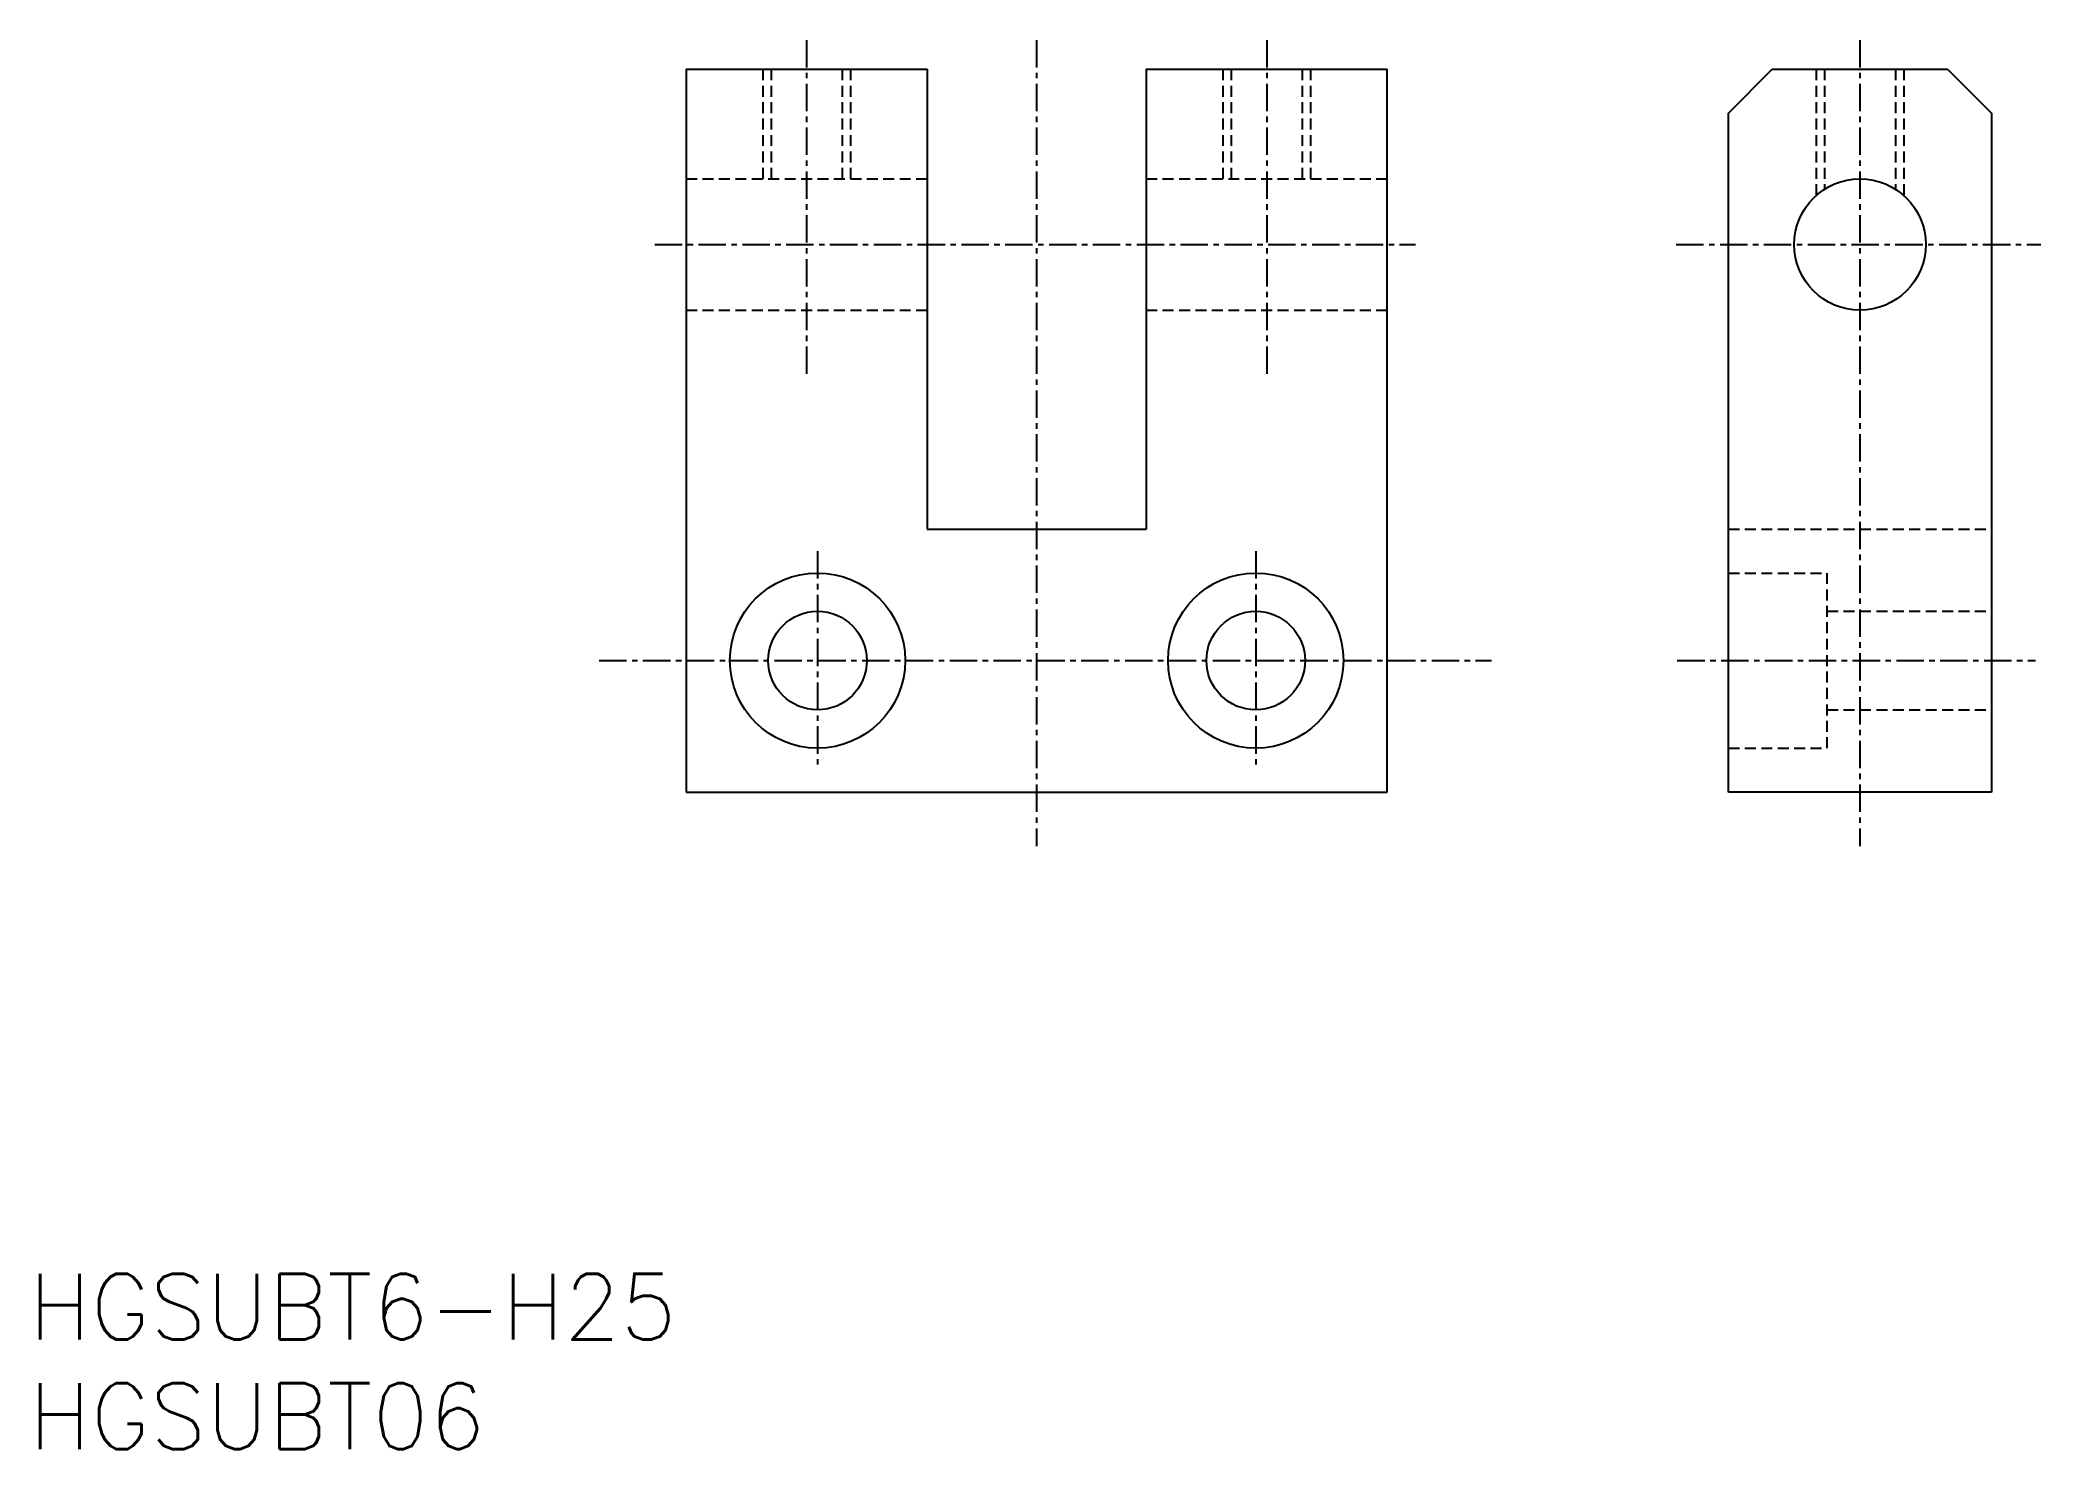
# Model space of a CAD drawing. Extents: x 0.5 to 91.8, y 0 to 64.3.
import ezdxf

# ---------------------------------------------------------------- set-up
doc = ezdxf.new("R2010")
doc.units = 0
doc.linetypes.add('CENTER', pattern=[2, 1.25, -0.25, 0.25, -0.25])
doc.linetypes.add('DASHED', pattern=[0.75, 0.5, -0.25])
doc.layers.get('0').update_dxf_attribs({"linetype": 'CONTINUOUS'})
doc.layers.add('CENTER', color=1, linetype='CENTER')
doc.styles.get("Standard").update_dxf_attribs({"font": 'txt.shx'})

# ---------------------------------------------------------------- blocks, each defined once
blk = doc.blocks.new('*U14')
at = {"color": 7, "linetype": 'CONTINUOUS'}
blk.add_text('HGSUBT06', height=3, dxfattribs=at).set_placement((0, 0))
blk = doc.blocks.new('*U15')
at = {"color": 7, "linetype": 'CONTINUOUS'}
blk.add_text('HGSUBT6-H25', height=3, dxfattribs=at).set_placement((0, 5))

msp = doc.modelspace()

# ---------------------------------------------------------------- linework, layer by layer
at = {"color": 7, "linetype": 'CONTINUOUS'}
for p, q in [((30, 63), (30, 30)), ((30, 63), (41, 63)), ((41, 63), (41, 42)), ((51, 63), (51, 42)), ((51, 63), (62, 63)), ((62, 30), (62, 63)), ((77.576, 61), (79.576, 63)), ((79.576, 63), (87.576, 63)), ((87.576, 63), (89.576, 61)), ((77.576, 30), (77.576, 61)), ((89.576, 61), (89.576, 30)), ((41, 42), (51, 42)), ((30, 30), (62, 30)), ((89.576, 30), (77.576, 30))]:
    msp.add_line(p, q, dxfattribs=at)
at = {"color": 3, "linetype": 'DASHED'}
for p, q in [((33.5, 63), (33.5, 58)), ((33.879, 63), (33.879, 58)), ((37.121, 63), (37.121, 58)), ((37.5, 63), (37.5, 58)), ((54.5, 63), (54.5, 58)), ((54.879, 63), (54.879, 58)), ((58.121, 63), (58.121, 58)), ((58.5, 63), (58.5, 58)), ((81.576, 63), (81.576, 57.236)), ((81.955, 63), (81.955, 57.524)), ((85.197, 63), (85.197, 57.524)), ((85.576, 63), (85.576, 57.236)), ((30, 58), (41, 58)), ((51, 58), (62, 58)), ((30, 52), (41, 52)), ((51, 52), (62, 52)), ((77.576, 42), (89.576, 42)), ((77.576, 40), (82.076, 40)), ((82.076, 32), (82.076, 40)), ((82.076, 38.25), (89.576, 38.25)), ((82.076, 33.75), (89.576, 33.75)), ((77.576, 32), (82.076, 32))]:
    msp.add_line(p, q, dxfattribs=at)
at = {"color": 7, "linetype": 'CONTINUOUS'}
for centre, radius in [((83.576, 55), 3), ((36, 36), 4), ((56, 36), 4), ((36, 36), 2.25), ((56, 36), 2.25)]:
    msp.add_circle(centre, radius, dxfattribs=at)
at = {"layer": 'CENTER', "color": 1, "linetype": 'CENTER'}
for p, q in [((35.5, 64.338), (35.5, 49)), ((46, 64.338), (46, 27.525)), ((56.5, 64.338), (56.5, 49)), ((83.576, 64.338), (83.576, 27.525)), ((28.568, 55), (63.297, 55)), ((75.19, 55), (91.838, 55)), ((36, 41), (36, 31)), ((56, 41), (56, 31)), ((26.034, 36), (66.76, 36)), ((75.241, 36), (91.591, 36))]:
    msp.add_line(p, q, dxfattribs=at)

# ---------------------------------------------------------------- block references
at = {"color": 7, "linetype": 'CONTINUOUS'}
for name in ['*U15', '*U14']:
    msp.add_blockref(name, (0, 0), dxfattribs=at)

doc.saveas('drawing.dxf')
